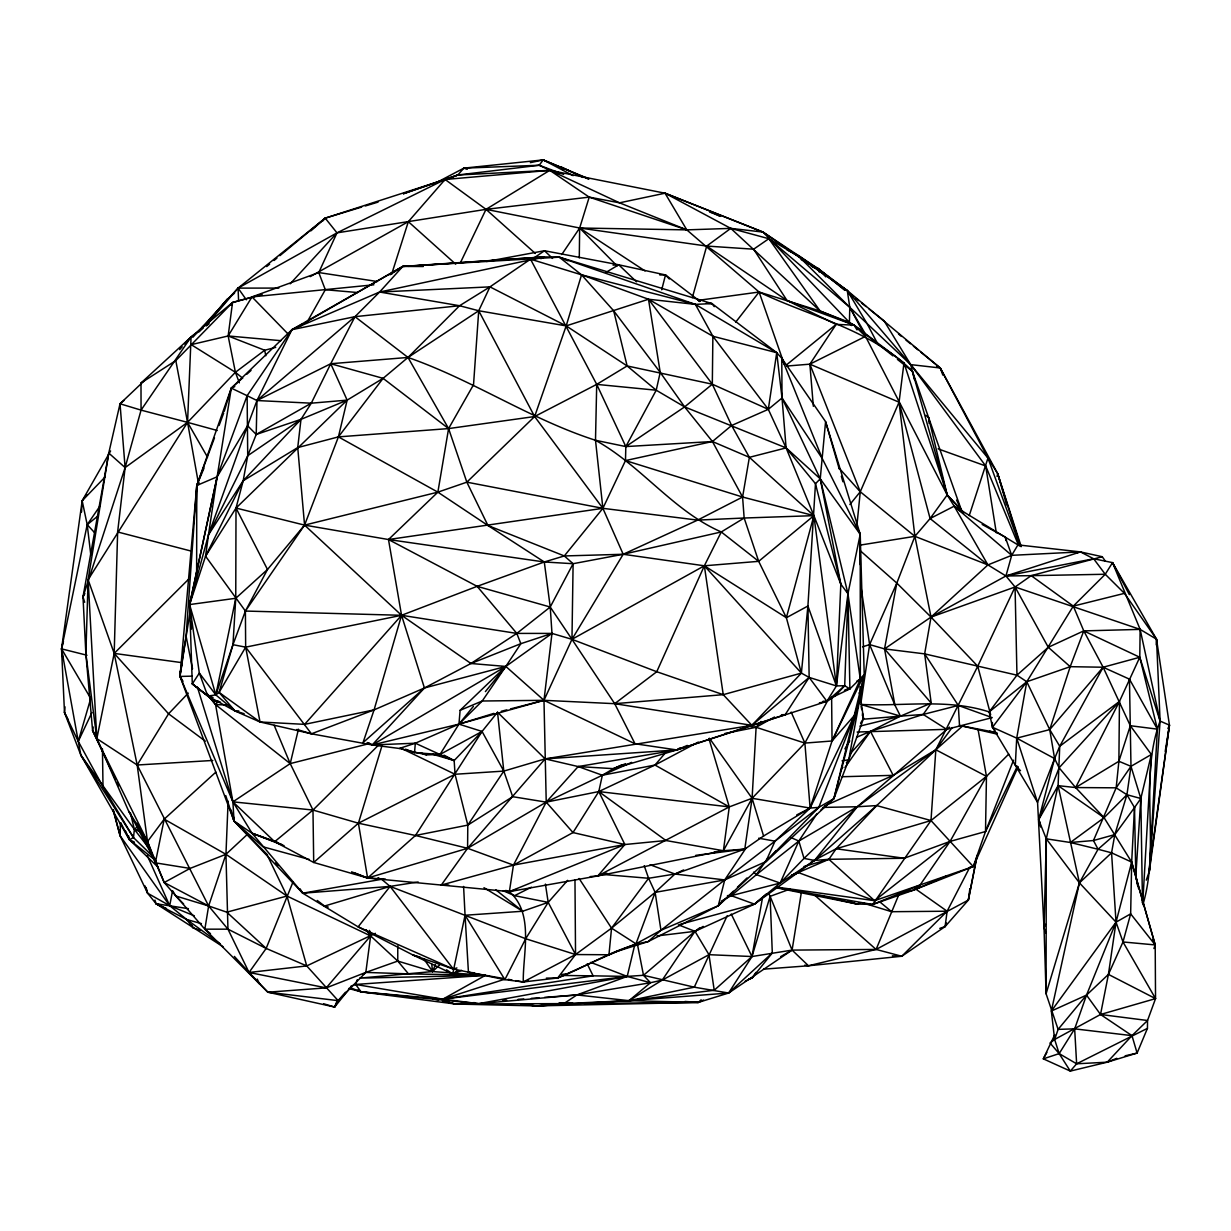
<?xml version="1.0" encoding="UTF-8"?>
<svg xmlns="http://www.w3.org/2000/svg" width="1231" height="1231" viewBox="0 0 1231 1231"><rect width="100%" height="100%" fill="white"/><g stroke="black" fill="none" stroke-linecap="round" stroke-linejoin="round"><path stroke-width="1.5" d="M348.619 988.478L361.114 991.863L442.852 999.157L485.46 975.321L408.477 973.859L397.767 961.072L397.767 945.9M214.486 437.821L196.775 485.476L180.034 676.435L234.028 821.062L302.749 893.214L358.113 926.866L412.97 955.01L453.285 969.028L504.879 979.645L523.267 981.984L557.689 977.983L616.516 951.517L648.091 941.638L718.273 905.77L833.879 798.657L848.744 759.773L864.224 674.68L860.223 534.285L825.586 421.648L781.777 358.283L776.715 352.681L711.98 303.58L559.228 257.171L544.256 256.91L402.783 266.435L291.932 329.677L231.305 388.134L196.775 485.476L196.637 572.307L194.467 585.479M242.584 378.025L231.305 388.134L217.133 476.797L189.589 604.575L192.298 683.882L207.731 696.054L215.84 694.915L219.087 692.422L232.967 644.69L235.752 598.281L236.013 508.049L243.169 480.767L247.723 455.716L247.123 395.705L291.932 329.677L303.211 323.691L300.395 326.23M1142.553 903.123L1142.568 899.63M225.735 795.565L234.028 821.062L252.093 833.279L274.667 841.696L313.705 862.469L367.607 878.026L441.298 885.058L467.58 848.297L467.795 825.109L455.039 774.268L454.162 760.543L482.06 731.445L497.524 712.241L545.133 758.881L578.17 766.559L602.359 775.238L654.984 765.051L698.362 742.047M1054.767 1034.717L1043.319 1058.845L1070.308 1071.093L1107.223 1062.184L1137.105 1053.074L1147.446 1028.347L1147.538 1020.499L1155.54 998.618L1155.201 944.931L1131.674 862.1L1111.562 852.821L1098.052 849.252L1093.467 840.527L1116.163 787.825L1118.887 761.281L1119.456 701.424L1139.783 657.262L1140.137 629.395L1112.532 562.629L1093.651 558.766L1080.433 551.903L1017.929 544.887L954.194 506.172L947.208 494.954L865.501 336.386L854.052 325.107L849.421 322.399L820.154 311.043L759.096 292.024L686.79 229.874L619.516 202.823L539.193 165.262L463.872 168.139L436.113 182.788M579.278 257.971L579.663 228.012L589.218 197.129L549.795 170.34L457.809 175.002L403.46 193.729L457.809 175.002L539.193 165.262L563.66 174.387M304.873 322.737L402.783 266.435L559.228 257.171L695.377 304.38L712.872 336.263L712.318 384.195L731.614 425.495L749.371 457.332L813.891 515.651L840.819 584.125L847.944 593.727L860.331 679.343L832.048 740.985L810.121 808.075L775.007 841.173L765.82 861.654L724.72 879.919L655.138 892.383L611.545 928.143L575.539 954.548L523.267 981.984L515.697 980.645M190.159 612.099L189.589 604.575L208.501 534.762L243.169 480.767L297.733 447.576L338.417 436.882L437.867 492.154L487.953 525.514L564.306 555.95L573.107 563.706L571.969 639.32L543.979 700.316L546.225 802.135L513.45 865.116L509.372 891.629C534.408 913.664 522.821 952.902 523.267 981.984L528.314 980.384M776.638 887.828L856.745 903.985L872.656 904.493L913.402 890.198L973.259 866.578L985.508 831.54L986.462 776.361L978.076 729.583M1142.891 904.754C1160.71 844.881 1138.244 779.962 1160.094 721.089L1156.524 639.197L1112.532 562.629L1105.253 574.261L1073.294 606.114L1026.777 681.743L992.478 727.275L1037.564 802.366L1044.026 927.835L1046.088 993.771L1058.106 1029.378L1054.644 1039.472L1050.028 1042.996L1059.152 1053.613L1070.308 1071.093L1076.633 1063.799L1147.446 1028.347M862.546 646.86L869.609 644.582L884.535 648.891L931.021 617.085L1005.942 575.97L1031.193 575.662L1073.294 606.114L1083.772 630.888L1103.13 667.233L1130.32 725.721L1151.354 754.495L1140.829 798.504L1134.52 807.567L1131.674 862.1L1130.658 913.864L1122.995 941.961L1108.423 974.398L1100.529 1014.482L1054.644 1039.472L1059.152 1053.613L1076.633 1063.799L1107.223 1062.184L1116.794 1058.306M220.549 702.116L214.902 701.331L207.731 696.054L199.33 673.095L189.589 604.575L205.562 556.197L208.501 534.762L247.723 455.716L256.217 434.466L256.971 400.537L291.932 329.677L379.61 292.024L544.256 256.91L540.901 258.695M821.015 809.829L833.879 798.657L864.224 674.68L849.898 688.898L835.218 695.946L826.909 701.331L676.788 749.941L635.027 743.77L614.7 703.686L571.969 639.32L623.194 554.273L602.882 508.326L595.496 440.283L596.712 384.38L530.515 259.172L489.969 286.869L459.548 305.734L408 357.452L383.087 378.348L347.142 400.137L300.98 419.356L256.217 434.466L247.585 425.711L256.971 400.537L354.974 316.675L379.61 292.024L402.783 266.435L423.356 266.512M120.407 822.723L120.099 835.741L147.582 893.198L156.091 903.739L223.088 946.747M851.544 325.569L849.421 322.399L849.79 307.319L847.282 290.562L818.03 268.543L763.02 232.074L665.032 193.205L549.795 170.34L445.083 179.48L325.23 218.149L238.075 288.116L192.79 337.325M1046.073 933.19L1044.026 927.835L1046.288 838.819L1058.091 785.655L1059.737 746.263L1103.13 667.233L1139.783 657.262L1160.094 721.089L1149.354 871.209L1146.276 880.15M350.866 986.831L334.647 1007.05L267.835 992.201L204.854 929.174L164.215 882.535L154.921 860.884L128.624 811.091L96.834 738.615L114.191 653.399L117.637 531.961L125.116 467.595L141.057 410.123L140.996 383.01L191.067 336.986L232.536 302.503L261.003 294.578M196.237 504.572L196.775 485.476L204.069 467.98M143.981 381.041L120.023 403.768L108.759 453.07L88.109 579.693L85.878 653.815L92.602 730.691L115.437 778.884M835.218 695.946L844.712 685.713L847.944 593.727L860.223 534.285L855.914 524.945M350.835 986.277L355.636 984.446L485.46 975.321L432.589 971.567L397.767 961.072L365.822 972.413L338.156 1000.649L267.835 992.201L249.047 972.475L227.95 929.159L225.95 854.314L228.12 801.181M819.384 702.855L826.909 701.331L836.418 685.929L840.819 584.125L820.246 478.828L782.024 397.998L776.715 352.681L695.377 304.38L581.555 274.821L530.515 259.172M198.683 484.66L187.558 422.371L191.067 336.986L203.115 328.123M1156.232 644.906L1156.524 639.197L1124.442 593.357L1105.253 574.261L1093.651 558.766L1005.942 575.97L987.924 564.906L930.097 518.559L899.061 402.198L903.985 362.914L854.052 325.107L820.154 311.043L730.768 228.381L665.032 193.205L619.516 202.823L589.218 197.129L486.014 209.347L336.986 232.859L238.075 288.116L206.162 325.461M81.538 512.081L82.169 500.771L110.59 450.961M1142.753 902.815L1151.354 754.495L1130.981 766.328L1116.163 787.825L1075.617 787.563L1058.091 785.655L1038.656 819.738L1040.657 827.032M1021.391 546.364L1017.929 544.887L1011.697 555.335L1005.942 575.97L1015.067 586.987L1140.137 629.395L1156.524 639.197L1169.45 725.151L1149.354 871.209L1157.402 729.152L1139.783 657.262L1083.772 630.888L1048.289 647.291L1016.96 675.173L989.155 711.918L992.478 727.275L994.91 730.245M1149.354 871.209L1152.093 845.743M351.604 871.84L367.607 878.026L467.58 848.297L546.225 802.135L602.359 775.238L613.469 768.667L676.788 749.941L751.879 725.336L801.381 673.111L807.921 606.021L815.476 483.706L820.246 478.828L825.586 421.648L839.25 469.011M418.155 881.981L390.104 886.397L302.749 893.214L252.093 833.279L232.905 801.843L180.034 676.435L186.096 636.258L196.775 485.476L198.93 482.475M405.568 749.202L414.508 752.664L439.959 754.495L458.948 724.136L460.117 710.318L505.833 666.433L551.98 633.411L571.969 639.32L656.754 671.726L723.243 694.669L751.879 725.336L785.209 714.642L809.152 677.419L807.921 606.021L786.378 617.716L704.347 565.798L623.194 554.273L564.306 555.95L544.287 561.982L477.136 586.341L401.552 615.3L245.661 647.152L232.967 644.69L215.84 694.915L235.044 710.979L260.033 721.981L311.443 733.814L372.224 744.955L399.336 748.463L426.495 754.88L439.959 754.495L454.162 760.543L432.496 754.203M414.508 752.664L415.339 743.216L458.948 724.136L493.862 713.38M158.322 867.424L129.409 839.68L80.877 755.172L64.489 712.534L65.012 706.84M378.04 878.011L381.641 879.288L390.104 886.397L525.699 938.745L575.539 954.548L608.96 954.764L611.545 928.143L648.599 878.272L674.957 874.025L744.786 849.113L763.589 836.018L810.121 808.075L818.815 807.367L833.879 798.657L860.546 696.192L860.531 686.667M856.914 525.391L860.269 491.754L899.061 402.198L809.875 364.161L786.701 366.053M155.091 858.638L133.502 837.588L134.364 829.386L130.378 812.691M420.063 957.164L412.97 955.01L452.7 973.967L465.056 915.248L463.595 886.458M367.115 742.508L372.224 744.955L458.948 724.136L543.979 700.316L551.98 633.411L550.226 607.021L544.287 561.982L487.953 525.514L466.841 482.167L448.592 428.588L408 357.452L354.974 316.675L291.932 329.677M847.944 593.727L849.898 688.898L844.712 685.713L836.418 685.929L847.944 593.727L820.246 478.828L786.101 447.899L684.621 406.907L656.215 390.212L627.133 365.946L566.183 325.892L489.969 286.869L379.61 292.024L459.548 305.734L478.721 310.751L566.183 325.892L648.491 299.241L695.377 304.38L711.98 303.58L714.242 306.642M763.543 969.166L808.49 965.781L901.8 956.256L945.1 926.589L947.131 911.217L969.843 867.163L973.259 866.578L1018.175 766.698M939.807 928.374L945.1 926.589L968.351 900.092L969.874 888.705M1151.739 851.452L1169.45 725.151L1160.094 721.089L1140.137 629.395L1083.772 630.888L1070.201 666.679L1049.735 729.598L1054.598 758.573L1059.122 767.79L1075.617 787.563L1104.099 817.692L1131.674 862.1L1155.201 944.931L1153.924 948.532M695.746 855.36L744.786 849.113L752.095 798.288L756.111 727.29L761.004 721.458M857.13 732.03L946.685 729.337L992.201 717.627L958.303 705.455L923.188 714.442L900.461 716.15L860.715 704.424C903.662 706.594 947.255 698.331 989.155 711.918L1026.777 681.743L1070.201 666.679L1103.13 667.233L1129.458 679.158L1130.981 766.328L1126.934 794.734L1114.824 834.603L1111.562 852.821L1116.025 922.157L1086.527 995.11L1100.529 1014.482L1147.538 1020.499L1131.981 1035.64L1074.663 1028.854L1058.106 1029.378L1086.527 995.11L1108.423 974.398L1116.025 922.157L1131.674 862.1M224.227 411.323L231.305 388.134L247.123 395.705L217.133 476.797L208.501 534.762L247.585 425.711L217.133 476.797L189.589 604.575L215.84 694.915L235.752 598.281L267.496 569.491L304.565 525.114L338.417 436.882L347.142 400.137L330.739 363.73L354.974 316.675L459.548 305.734M860.992 702.547L869.609 644.582L896.814 583.094L914.895 536.331L930.097 518.559L947.208 494.954L928.666 417.771L912.417 371.285C870.84 329.246 810.767 316.936 759.096 292.024L698.854 300.272M323.615 1003.742L334.647 1007.05L338.156 1000.649L306.734 965.92L266.173 948.424L226.796 912.171L208.624 905.97L164.215 882.535L147.505 841.558L92.602 730.691L93.156 726.936M350.743 987.908L361.114 991.863L455.47 1004.034L536.224 1005.912L698.377 1002.403L728.614 993.032L792.087 950.101L801.427 892.013M181.342 669.402L180.172 672.942L190.128 611.807M1165.203 751.464L1169.45 725.151L1167.927 728.567M210.486 933.637L204.854 929.174L208.624 905.97L225.95 854.314L247.462 834.31M489.969 286.869L478.721 310.751L473.535 384.718L448.592 428.588L437.867 492.154L388.488 539.532L304.565 525.114L236.013 508.049L205.562 556.197L245.4 611.053L245.661 647.152L260.033 721.981L304.611 724.367L374.07 709.887L424.433 687.975L470.95 663.494L516.805 633.411L550.226 607.021L573.107 563.706L623.194 554.273L721.274 531.961L744.155 518.02L813.891 515.651L836.418 685.929L809.152 677.419L801.381 673.111L704.347 565.798L721.274 531.961C673.111 510.988 641.259 465.61 595.496 440.283C530.038 419.232 472.873 380.04 408 357.452L330.739 363.73L256.971 400.537L247.123 395.705M840.819 584.125L815.476 483.706L786.101 447.899L749.371 457.332L742.585 497.032L744.155 518.02L758.681 561.336L786.378 617.716L801.381 673.111L723.243 694.669L614.7 703.686L543.979 700.316L482.229 701.008L460.117 710.318M856.576 737.277L870.471 731.368L923.188 714.442L931.205 703.086L924.65 653.876L931.021 617.085L914.895 536.331L899.061 402.198M84.677 602.298L83 596.927L108.759 453.07L125.116 467.595L83 596.927L85.878 653.815L96.834 738.615L137.18 765.005L208.624 905.97L227.95 929.159L266.173 948.424L293.024 881.919M520.944 1004.25L536.224 1005.912L628.995 1000.665L728.614 993.032L751.972 956.533L762.312 898.845M860.469 550.903L896.814 583.094L884.535 648.891L924.65 653.876L1016.96 675.173L1026.777 681.743L1016.714 738.154L1015.313 765.22L1020.514 770.729M172.54 890.905L169.693 905.693L186.666 919.495L220.318 943.854M804.705 965.196L808.49 965.781L876.103 949.44L968.351 900.092L976.983 855.622M968.351 900.092L977.26 855.253M397.767 961.072L370.623 935.914L286.977 896.045L225.95 854.314L190.051 868.424L155.352 862.839L164.2 819.154L215.856 772.129M180.172 672.942L182.096 663.632M997.064 476.474L997.664 473.596L940.238 367.977L847.282 290.562L799.027 255.956L787.055 249.924M744.786 849.113L723.397 850.729L597.789 875.933L509.372 891.629L441.298 885.058L513.45 865.116L573 832.571L598.789 791.564L602.359 775.238L631.565 762.389M1116.163 787.825L1126.934 794.734L1134.52 807.567L1114.824 834.603L1098.052 849.252L1079.418 882.842L1051.336 1011.051L1054.644 1039.472M564.306 555.95L602.882 508.326L625.486 460.579L625.825 446.576L656.215 390.212L660.216 372.393L648.491 299.241L581.555 274.821L559.228 257.171L567.999 260.818M1150.554 856.761L1151.354 853.221M634.55 945.654L627.21 976.414L576.893 994.94L563.844 1003.619L536.224 1005.912L523.006 1004.127M298.456 729.198L290.208 763.605L312.982 810.044L313.705 862.469L358.406 823.2L455.039 774.268L503.802 771.098L545.133 758.881L751.879 725.336L809.152 677.419L826.909 701.331L844.712 685.713M745.863 848.282L724.72 879.919L718.273 905.77L660.955 930.282L635.965 943.823L608.96 954.764M661.724 289.777L665.494 274.944L618.731 264.788L544.487 250.739L486.553 261.495M63.458 641.413L61.55 648.86L64.489 712.534L78.261 741.37L103.004 786.717L133.502 837.588L129.409 839.68L120.746 822.723M786.378 617.716L813.891 515.651L786.101 447.899L768.313 409.323L712.872 336.263L648.491 299.241L712.318 384.195L768.313 409.323L782.024 397.998L781.777 358.283L822.293 458.594L860.223 534.285L860.284 564.752M692.345 297.625L706.702 246.062L730.768 228.381L763.02 232.074L847.282 290.562L910.709 364.622L987.97 458.07L997.664 473.596L1021.238 546.626M920.865 352.22L940.238 367.977L987.97 458.07L969.228 515.62M232.967 644.69L245.4 611.053L401.552 615.3L516.805 633.411L551.98 633.411L520.836 643.69L505.833 666.433L424.433 687.975L363.022 742.647L374.07 709.887L401.552 615.3L388.488 539.532L602.882 508.326L697.623 520.113L744.155 518.02M442.36 1000.972L455.47 1004.034L563.844 1003.619L628.995 1000.665L714.226 990.263L751.972 956.533L770.114 896.337L768.559 893.337M1142.476 902.815L1140.829 798.504L1126.934 794.734L1104.099 817.692L1058.091 785.655L1079.418 882.842L1046.088 993.771L1046.288 838.819L1038.656 819.738L1054.598 758.573L1059.737 746.263L1119.456 701.424L1075.617 787.563L1118.887 761.281L1130.32 725.721L1157.402 729.152L1129.458 679.158M382.118 745.34L358.406 823.2L367.607 878.026L385.426 879.088M860.223 686.606L860.546 696.192L854.668 715.103L818.815 807.367L765.82 861.654L776.253 850.621M391.658 274.205L408.338 221.657L445.083 179.48L486.014 209.347L535.347 253.478M915.172 888.659L947.131 911.217L901.8 956.256L876.103 949.44L792.087 950.101L751.972 956.533L708.964 954.687L662.247 980.091L650.476 982.738L576.893 994.94L478.582 1003.665L361.114 991.863L355.636 984.446L357.267 979.738M1046.873 1052.413L1043.319 1058.845L1059.152 1053.613L1074.663 1028.854L1086.527 995.11L1051.336 1011.051L1116.025 922.157L1130.658 913.864L1155.201 944.931L1122.995 941.961L1116.025 922.157L1079.418 882.842L1046.288 838.819L1070.37 842.496L1098.052 849.252M846.389 762.774L848.744 759.773L863.485 718.458L859.792 692.453M219.087 425.464L223.673 413.108M334.647 1007.05L336.617 1001.911M945.1 926.589L946.47 923.081M355.636 984.446L442.852 999.157L627.21 976.414L643.505 975.291L694.992 931.328L754.495 904.139L780.162 883.058L804.012 858.407L814.507 860.438L828.878 859.3L904.185 858.269L950.07 841.404L985.508 831.54L1013.513 760.189M485.46 975.321L359.729 978.122L432.589 971.567L435.435 964.519M231.366 305.35L232.536 302.503L262.172 294.548M898.799 894.737L876.103 949.44L814.153 894.706M1044.026 927.835L1045.488 924.327M727.198 915.726L694.284 987.185L628.995 1000.665L576.893 994.94L544.641 997.356M1105.438 561.274L1102.253 556.72L1031.193 575.662L1015.067 586.987L977.737 666.217L935.837 749.771L876.703 805.582L814.507 860.438L754.495 904.139L680.143 924.312M91.94 712.503L78.261 741.37L80.877 755.172L133.502 837.588M460.132 263.326L486.014 209.347L549.795 170.34L559.105 172.755M864.224 674.68L832.048 740.985L804.889 743.093L756.111 727.29L746.878 725.875M985.508 831.54L1017.406 766.19M205.562 556.197L243.169 480.767L300.98 419.356L311.289 403.183L330.739 363.73L383.087 378.348L448.592 428.588L534.623 416.54L596.712 384.38L627.133 365.946L712.318 384.195L684.621 406.907L625.825 446.576L595.496 440.283M776.746 887.566L872.656 904.493L930.99 820.538L986.462 776.361L1008.728 754.126M828.017 699.993L804.889 743.093L752.095 798.288L723.397 850.729L714.042 852.052M83 596.927L84.862 593.573M900.877 893.091L913.402 890.198L919.942 885.212L950.07 841.404L986.462 776.361L935.837 749.771L893.198 775.345L824.693 805.89M306.934 322.414L325.307 289.731L318.767 272.559L336.986 232.859L445.083 179.48M244.138 713.688L235.044 710.979L219.087 692.422L245.661 647.152L311.443 733.814L374.07 709.887M720.197 902.523L718.273 905.77L733.322 891.213M844.881 748.833L849.775 740.847M860.546 723.259L863.485 718.458L862.454 713.195M96.834 738.615L88.109 579.693L187.558 422.371L235.413 372.285L264.696 350.25L275.713 347.357M355.097 873.148L367.607 878.026L415.463 835.48L482.06 731.445L458.948 724.136L473.366 706.379M217.21 430.496L187.558 422.371L125.116 467.595L120.023 403.768L141.057 410.123L191.067 336.986L184.727 344.003M218.579 701.116L214.902 701.331L192.298 683.882L199.33 673.095L215.84 694.915M197.375 687.036L232.905 801.843L312.982 810.044L358.406 823.2L415.463 835.48L467.795 825.109L503.802 771.098L497.524 712.241M816.922 813.86L798.827 841.05L780.162 883.058L731.229 895.676L721.32 901.138M199.191 331.816L227.196 299.256L234.521 293.193M561.736 254.555L579.663 228.012L686.79 229.874L730.768 228.381L768.836 238.722L799.196 256.771L849.79 307.319L910.709 364.622L985.692 465.964L1018.653 545.579M635.027 743.77L543.979 700.316L505.833 666.433L482.229 701.008L458.948 724.136M727.444 895.629L731.229 895.676L756.388 874.672L766.975 859.176M100.219 505.695L87.201 524.668L61.55 648.86L62.796 658.139M776.746 887.136L874.564 900.677L973.259 866.578L930.99 820.538L876.703 805.582L836.157 848.759L828.878 859.3L791.687 875.41M756.003 972.367L752.156 977.953L745.217 981.107M845.02 767.421L870.471 731.368L900.461 716.15L931.205 703.086L884.535 648.891L894.906 705.117L900.461 716.15L859.915 726.105M408.477 973.859L365.822 972.413L326.23 987.878L249.047 972.475L266.173 948.424M952.163 727.521L935.837 749.771L857.33 806.751L798.827 841.05L756.388 874.672L753.557 872.133M86.678 494.662L82.169 500.771L61.55 648.86L78.261 741.37L90.725 698.439L61.55 648.86L86.986 655.246M539.193 165.262L543.194 159.907L588.757 178.787M546.364 978.122L557.689 977.983L575.539 954.548L574.969 879.75M383.087 378.348L338.417 436.882L448.592 428.588M735.692 322.168L759.096 292.024L784.301 364.376M840.542 770.314L842.881 767.298M856.16 710.241L858.438 707.333M453.285 969.028L390.104 886.397L358.113 926.866L453.285 969.028L456.916 967.935M217.872 701.732L215.563 704.624L232.905 801.843L234.028 821.062L267.512 854.837M949.486 727.121L857.33 806.751L814.507 860.438L780.162 883.058L756.388 874.672M789.979 889.121L770.114 896.337L772.299 952.963L752.156 977.953L748.602 979.107M485.399 691.591L505.833 666.433L470.95 663.494L401.552 615.3L304.565 525.114L297.733 447.576L300.98 419.356L247.723 455.716M849.882 504.525L860.269 491.754L809.875 364.161L836.141 324.399L854.052 325.107L892.952 355.897M205.592 325.261L227.196 299.256M467.795 825.109L512.681 796.688L546.225 802.135L598.789 791.564L654.984 765.051L665.663 752.572M1103.13 667.233L1049.735 729.598L1016.714 738.154L992.478 727.275L992.34 722.459M415.463 835.48L467.58 848.297L545.133 758.881L676.788 749.941L687.298 745.417M322.784 220.98L325.23 218.149L361.652 207.085M338.156 1000.649L345.526 992.217M567.629 880.35L548.195 902.369L525.699 938.745L504.879 979.645L465.056 915.248L522.667 911.248L548.195 902.369L545.41 884.089M588.695 179.172L543.194 159.907L463.872 168.139L457.809 175.002L443.76 180.695M304.611 724.367L401.552 615.3L424.433 687.975L372.224 744.955L368.992 743.062M679.912 747.894L676.788 749.941L578.17 766.559L546.225 802.135L573 832.571L624.871 844.528L665.909 840.511L723.397 850.729L729.275 806.905L708.918 738.538M179.649 349.619L182.188 346.803M849.99 753.988L870.471 731.368L893.198 775.345L842.173 776.73M198.499 331.324L208.085 321.999M1119.456 701.424L1059.122 767.79L1038.656 819.738L1040.303 823.124M290.162 283.822L336.986 232.859L325.23 218.149L279.868 255.679M1107.223 1062.184L1131.981 1035.64L1100.529 1014.482L1155.54 998.618L1122.995 941.961M188.251 693.115L168.57 713.795L137.18 765.005L147.505 841.558L155.352 862.839M104.789 477.32L82.169 500.771L87.201 524.668L90.832 555.027M140.996 383.01L175.802 360.591L232.536 302.503L228.15 335.971L235.413 372.285L239.353 382.841M212.809 760.45L137.18 765.005L114.191 653.399L188.528 579.278M378.332 745.309L312.982 810.044L274.667 841.696L232.905 801.843L290.208 763.605L369.1 743.632M876.703 805.582L857.33 806.751L804.012 858.407L798.827 841.05L790.533 837.357M256.971 400.537L311.289 403.183L347.142 400.137L236.013 508.049L267.496 569.491L245.4 611.053L304.565 525.114L437.867 492.154L466.841 482.167L534.623 416.54L566.183 325.892L581.555 274.821L613.684 310.812L660.216 372.393L684.621 406.907L712.426 441.529L742.585 497.032L813.891 515.651L758.681 561.336L704.347 565.798L571.969 639.32L550.226 607.021L477.136 586.341L388.488 539.532L544.287 561.982L573.107 563.706M737.415 887.243L747.002 877.98M423.895 958.98L432.589 971.567L439.452 965.073M583.971 1003.465L698.377 1002.403L701.162 999.787M1079.418 882.842L1111.562 852.821M772.299 952.963L728.614 993.032L694.284 987.185L643.505 975.291L637.366 943.946M149.351 848.698L134.364 829.386L137.103 826.893M246.816 374.239L251.032 370.439M962.673 725.921L935.837 749.771L930.99 820.538L836.157 848.759L811.275 861.869M310.951 230.812L325.23 218.149M818.815 807.367L724.72 879.919L660.955 930.282L648.091 941.638C615.946 947.393 587.864 966.227 557.689 977.983M766.097 894.121L754.495 904.139L731.229 895.676M703.593 1000.049L698.377 1002.403L628.995 1000.665L650.476 982.738L643.505 975.291M266.712 266.573L269.635 264.142M274.021 260.51L276.944 258.095M120.023 403.768L124.362 400.198M786.394 364.991L836.141 324.399L787.024 300.502L706.702 246.062L579.663 228.012L486.014 209.347M202.376 327.061L206.808 323.476M97.48 516.358L87.201 524.668L94.956 533.038M791.518 875.395L798.673 872.687L874.564 900.677L950.07 841.404M699.577 927.928L694.992 931.328L662.247 980.091L628.995 1000.665M206.116 325.923L209.132 323.707M1104.099 817.692L1070.37 842.496L1093.467 840.527L1114.824 834.603M363.145 974.321L365.822 972.413L370.623 935.914L369.5 930.39M446.561 969.797L452.7 973.967L457.224 970.767M919.634 885.781L913.402 890.198L946.978 875.795M706.702 246.062L753.634 249.201L768.836 238.722L849.79 307.319L865.27 333.801M533.5 258.295L544.487 250.739L552.565 258.418M408 357.452L478.721 310.751L534.623 416.54L602.882 508.326L466.841 482.167M389.996 274.805L402.783 266.435M606.021 272.359L618.731 264.788L636.535 281.807M703.224 926.404L694.992 931.328L657.108 935.899M505.833 666.433L372.224 744.955L415.339 743.216L439.959 754.495L482.06 731.445L503.802 771.098L512.681 796.688M780.7 956.595L792.087 950.101L808.49 965.781M256.217 434.466L311.289 403.183M774.545 717.027L756.111 727.29L724.905 733.461M164.215 882.535L190.051 868.424M375.409 933.329L306.734 965.92L249.047 972.475M590.218 876.58L597.789 875.933L729.275 806.905L752.095 798.288L810.121 808.075L854.668 715.103L832.048 740.985L831.617 697.161M930.097 518.559L954.194 506.172L962.95 512.958M796.749 814.922L810.121 808.075L804.889 743.093L791.164 712.072M502.971 890.675L514.573 895.66L531.407 887.197M865.501 336.386L809.875 364.161L813.337 406.307M856.945 681.005L860.331 679.343L860.223 534.285L820.246 478.828M310.212 276.636L408.338 221.657L455.732 264.188M683.651 869.932L674.957 874.025L655.138 892.383L635.965 943.823L611.545 928.143L579.093 878.488M623.194 554.273L697.623 520.113L742.585 497.032L625.486 460.579L712.426 441.529L731.614 425.495L768.313 409.323L776.715 352.681L712.872 336.263M578.17 766.559L613.469 768.667L622.163 764.682M231.305 388.134L234.767 386.626M304.919 322.968L308.304 321.506M196.775 485.476L217.133 476.797M452.7 973.967L461.517 970.336M613.469 768.667L625.671 763.635M505.787 890.428L509.372 891.629L624.871 844.528L598.789 791.564L729.275 806.905L654.984 765.051M872.656 904.493L919.942 885.212M470.95 663.494L520.836 643.69L516.805 633.411L477.136 586.341M1070.201 666.679L1048.289 647.291L1015.067 586.987L931.021 617.085L896.814 583.094M399.336 748.463L415.339 743.216M1005.942 575.97L1080.433 551.903L1102.253 556.72M650.476 982.738L627.21 976.414L478.582 1003.665L442.852 999.157L503.787 979.507M509.372 891.629L516.466 889.398M606.821 873.164L597.789 875.933L624.871 844.528L513.45 865.116L467.58 848.297M365.299 205.977L378.055 202.115M317.244 900.461L324.538 906.047L390.104 886.397M803.981 866.486L828.878 859.3L874.564 900.677M226.796 912.171L286.977 896.045L306.734 965.92M819.723 895.491L856.745 903.985L860.223 903.062M501.248 711.287L506.818 709.856M510.542 708.902L543.979 700.316M1073.294 606.114L1124.442 593.357M844.404 690.237L849.898 688.898L846.159 689.391M1076.74 552.781L1080.433 551.903L1011.697 555.335L987.924 564.906L931.021 617.085L977.737 666.217L990.678 714.78M1125.119 1055.829L1137.105 1053.074L1131.981 1035.64M530.346 162.646L543.194 159.907L573.138 175.648M860.5 545.056L914.895 536.331L987.924 564.906L954.194 506.172L1011.697 555.335L1005.25 537.101L982.169 524.468M842.05 760.835L848.744 759.773M442.852 999.157L593.111 975.844L627.21 976.414L590.711 962.365M561.474 974.521L567.137 973.721M189.589 604.575L235.752 598.281M242.615 378.179L235.413 372.285L191.205 344.649L228.15 335.971L251.986 296.902L373.855 284.792M863.116 719.227L900.461 716.15M444.545 1001.08L455.47 1004.034L474.443 1002.619M502.894 1000.48L506.695 1000.203M518.082 999.357L523.775 998.926M531.361 998.356L538.947 997.787M267.835 992.201L326.23 987.878L370.623 935.914L366.192 929.774M408.138 266.327L544.256 256.91M613.038 265.111L618.731 264.788M536.224 1005.912L574.431 1003.742M367.607 878.026L371.423 877.903M781.485 714.734L785.209 714.642M192.236 676.142L180.034 676.435L183.019 681.312M823.077 807.413L857.33 806.751M1031.193 575.662L1105.253 574.261M238.814 710.903L235.044 710.979L207.731 696.054L213.025 697.469M455.47 1004.034L478.582 1003.665M862.577 902.831L891.644 911.709L947.131 911.217M441.298 885.058L448.746 885.043M659.754 274.944L665.494 274.944L699.87 301.272M238.583 300.641L238.075 288.116L278.837 288.085M204.854 929.174L227.95 929.159M562.336 975.46L593.111 975.844L587.187 963.796M823.077 701.239L826.909 701.331M226.796 704.948L215.563 704.624L206.3 693.561M559.151 1002.742L572.523 1003.28M892.383 955.841L901.8 956.256M706.302 303.195L711.98 303.58M684.959 1001.449L698.377 1002.403M603.252 874.472L648.599 878.272L655.138 892.383L660.955 930.282M325.307 289.731L357.498 292.532M280.853 340.679L228.15 335.971L264.696 350.25L265.804 355.759M465.056 915.248L468.442 972.305L474.15 972.813M656.215 390.212L596.712 384.38L625.825 446.576L712.426 441.529L749.371 457.332M568.753 1002.573L572.553 1002.942M869.086 308.981L884.104 320.876L910.709 364.622L940.238 367.977L942.838 375.086M724.72 879.919L674.957 874.025L650.06 864.731M88.109 579.693L114.191 653.399L180.819 662.509M836.157 848.759L904.185 858.269M154.921 900.076L156.091 903.739L188.405 908.663M377.425 281.53L318.767 272.559L251.986 296.902L287.916 333.832M751.879 725.336L614.7 703.686L656.754 671.726L704.347 565.798L723.243 694.669M468.442 972.305L504.356 978.645M508.141 979.307L511.927 979.984M758.696 838.203L775.007 841.173M924.65 653.876L958.303 705.455L959.503 725.428L996.648 732.63M514.573 895.66L548.195 902.369L575.539 954.548M959.503 725.428L996.895 734.061M80.877 755.172L134.364 829.386L139.903 830.679M432.989 998.787L438.621 1000.095M117.637 531.961L191.251 551.103M141.057 410.123L187.558 422.371L207.531 457.193M812.46 267.065L818.03 268.543L845.066 289.947M324.538 906.047L328.246 907.062M309.381 859.515L263.049 846.82L234.028 821.062L231.151 810.013M377.932 878.272L381.641 879.288L302.749 893.214L300.087 888.828M161.446 905.262L156.091 903.739L186.666 919.495L201.438 923.635M989.709 731.137L997.079 733.261M296.886 729.46L311.443 733.814M172.879 891.167L175.725 895.953L208.624 905.97M186.666 919.495L193.144 927.882L200.391 930.297M589.218 197.129L686.79 229.874L665.032 193.205L763.02 232.074L849.421 322.399M847.82 900.954L856.745 903.985M549.795 170.34L556.766 172.74M277.283 842.219L252.093 833.279L284.084 845.666M938.099 448.853L985.692 465.964L996.31 532.823M421.156 752.941L426.495 754.88M463.872 168.139L467.226 169.355M437.174 754.264L454.162 760.543L444.037 755.157M678.327 924.789L694.992 931.328L708.964 954.687L714.226 990.263M274.667 841.696L281.807 844.497M810.89 265.696L818.03 268.543L844.851 290.378M134.364 829.386L141.334 832.187M194.344 915.849L169.693 905.693L147.582 893.198L145.089 885.966M1118.887 761.281L1130.981 766.328L1140.829 798.504L1135.813 875.949L1137.521 885.289M936.806 366.515L940.238 367.977M156.091 903.739L166.447 908.509M583.14 177.464L560.782 166.708L563.059 169.74M400.752 748.094L455.039 774.268M134.441 842.142L129.409 839.68L125.531 831.002M1108.423 974.398L1155.54 998.618M801.181 259.572L818.03 268.543L825.816 276.867M225.95 854.314L164.2 819.154L147.505 841.558L128.624 811.091M357.852 989.97L361.114 991.863M483.983 887.689L522.667 911.248L495.708 889.767M923.188 714.442L946.685 729.337M645.059 270.943L579.663 228.012L617.023 265.834M192.298 683.882L214.902 701.331M219.087 692.422L260.033 721.981M598.789 791.564L665.909 840.511M205.315 741.17L168.57 713.795L114.191 653.399M721.274 531.961L758.681 561.336M848.067 292.332L852.575 295.902M855.576 298.271L858.576 300.656M861.577 303.041L866.085 306.596M897.445 359.437L912.417 371.285L947.208 494.954L963.842 512.835M155.845 860.7L129.409 839.68L128.624 835.972M849.328 294.009L852.314 296.44M898.507 334.032L901.492 336.448M905.97 340.095L910.432 343.726M913.417 346.157L917.88 349.789M914.895 536.331L860.269 491.754L838.927 467.934M241.43 827.124L234.028 821.062L233.921 817.261M880.011 902.046L891.644 911.709M925.835 415.324L928.666 417.771L961.534 510.496L956.579 500.078M699.762 301.426L696.992 298.779L699.623 301.472M275.544 862.946L278.221 865.639M175.725 895.953L183.604 903.939M963.55 512.342L947.208 494.954L903.985 362.914M665.494 274.944L669.295 278.991M234.382 956.425L259.679 984.169L257.202 979.06M92.602 730.691L96.156 735.153M208.747 695.607L215.563 704.624L290.208 763.605L274.144 725.244M768.836 238.722L820.154 311.043M709.471 738.277L752.095 798.288L763.589 836.018M238.075 288.116L246.354 299.779M822.293 458.594L782.024 397.998L786.101 447.899M753.634 249.201L787.024 300.502L854.052 325.107L857.038 329.908M1059.737 746.263L1049.735 729.598L1026.777 681.743M847.282 290.562L867.486 324.353L878.088 344.68M849.79 307.319L864.1 334.124M191.451 924.681L193.144 927.882M1112.532 562.629L1129.366 594.635M64.489 712.534L67.951 719.319M731.229 914.048L751.972 956.533M1152.708 939.792L1155.201 944.931M267.296 855.253L286.977 896.045M117.083 782.3L118.73 785.717M136.826 823.308L154.921 860.884M959.549 507.095L961.98 512.296M859.023 692.791L860.546 696.192M147.289 855.514L169.693 905.693L120.099 835.741L113.037 809.829M894.906 705.117L869.609 644.582L861.1 587.679M770.114 896.337L792.087 950.101M858.715 699.177L860.054 702.67M987.97 458.07L1019.807 545.41M807.921 606.021L836.418 685.929M818.03 268.543L819.277 272.082M644.198 865.685L648.599 878.272M781.777 358.283L783.024 361.868M862.269 714.857L863.485 718.458M1020.453 546.472L997.664 473.596L1006.696 504.972M841.342 476.289L842.927 481.752M113.314 809.813L120.099 835.741L119.638 830.217M146.15 887.674L147.582 893.198M1005.25 537.101L1006.173 540.701M910.709 364.622L914.402 379.471M613.684 310.812L627.133 365.946M1138.583 888.582L1135.813 875.949L1134.52 807.567M799.027 255.956L799.196 256.771M186.096 636.258L192.544 668.848M861.069 706.179L861.762 709.687M175.802 360.591L187.558 422.371M431.712 964.073L432.589 971.567M928.666 417.771L929.143 423.479M190.867 621.532L191.436 629.056M1074.663 1028.854L1076.633 1063.799M1015.067 586.987L1016.96 675.173M102.45 748.879L103.004 786.717M1054.598 758.573L1037.564 802.366L1016.714 738.154L1054.598 758.573M713.534 212.886L709.795 212.009L720.366 216.317L713.534 212.886M208.993 695.823L206.531 693.268L208.993 695.823"/></g></svg>
